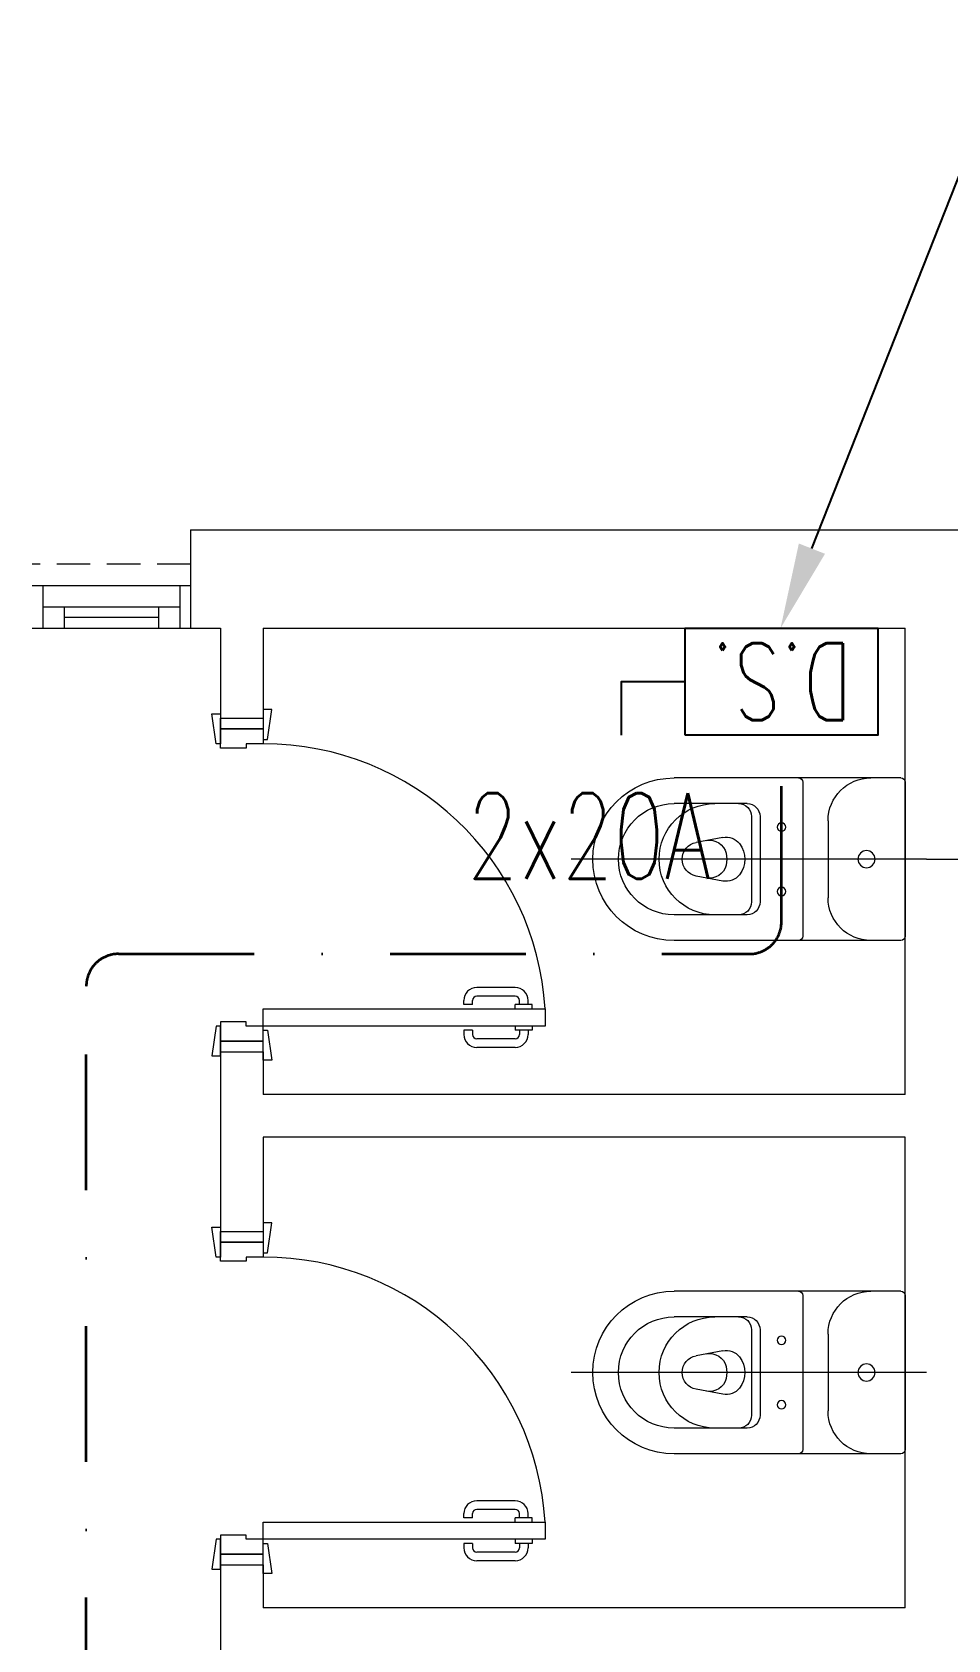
# Model space of a CAD drawing. Header units: inches. Extents: x -12418 to 242017, y -29325 to 19878.
# Drawn here: x 13478 to 15618, y 6208 to 9966 of the extents above; entities that cross this region are included whole.
import ezdxf
from ezdxf import colors
from ezdxf.entities.mleader import LeaderData, LeaderLine
from ezdxf.enums import TextEntityAlignment as Align
from ezdxf.math import Vec2, Vec3

# ---------------------------------------------------------------- set-up
doc = ezdxf.new("R2010")
doc.units = ezdxf.units.IN
doc.header["$LTSCALE"] = 25
doc.header["$MEASUREMENT"] = 0
doc.linetypes.add('00-Ground Floor$0$HIDDEN2', pattern=[0.1875, 0.125, -0.0625])
doc.linetypes.add('DASHDOT', pattern=[25.4, 12.7, -6.35, 0, -6.35])
doc.layers.get('0').update_dxf_attribs({"color": 8})
for name, color, linetype, lineweight in [('00-Ground Floor$0$Aluminum', 251, 'Continuous', 5), ('00-Ground Floor$0$Proj', 251, 'Continuous', 5), ('00-Ground Floor$0$SANIT', 250, 'Continuous', 5), ('00-Ground Floor$0$Walls', 251, 'Continuous', 5), ('00-Ground Floor$0$Wooden Joinery', 251, 'Continuous', 5), ('E-LITE-CLNG-CNDT', 6, 'DASHDOT', 35), ('E-POWR-CIRC-NUMB', 6, 'Continuous', 25), ('E-POWR-CLNG-CNDT', 6, 'DASHDOT', 35), ('E-POWR-CTRL-NUMB', 6, 'Continuous', 25), ('E-POWR-TEXT', 6, 'Continuous', 25)]:
    doc.layers.add(name, color=color, linetype=linetype, lineweight=lineweight)
doc.layers.add('E-POWR-IDEN', color=101, linetype='Continuous')
doc.layers.add('e-powr-swch @ 100', color=191, linetype='Continuous')
doc.styles.add('DC_Elc_Romans', font='elc_romans.shx', dxfattribs={"width": 0.7})
doc.styles.add('DC_Simplex', font='SIMPLEX.shx', dxfattribs={"width": 0.7})

# ---------------------------------------------------------------- blocks, each defined once
blk = doc.blocks.new('00-Ground Floor$0$A$C72370EFE')
at = {"layer": '00-Ground Floor$0$Wooden Joinery'}
for p, q in [((-0.01, -0.03), (-0.01, -0.07)), ((0, -0.03), (-0.01, -0.03)), ((0.04, -0.03), (0.05, -0.03)), ((0.05, -0.03), (0.05, -0.07)), ((-0.05, -0.07), (-0.05, -0.16)), ((-0.03, -0.07), (-0.03, -0.16)), ((-0.01, -0.04), (-0.02, -0.04)), ((-0.01, -0.06), (-0.02, -0.06)), ((0, -0.07), (-0.01, -0.07)), ((0.04, -0.07), (0.05, -0.07)), ((0.05, -0.04), (0.06, -0.04)), ((0.05, -0.06), (0.06, -0.06)), ((0.07, -0.07), (0.07, -0.16)), ((0.09, -0.07), (0.09, -0.16)), ((-0.01, -0.17), (-0.02, -0.17)), ((-0.01, -0.17), (-0.01, -0.19)), ((0.05, -0.17), (0.06, -0.17)), ((0.05, -0.17), (0.05, -0.19)), ((-0.01, -0.19), (-0.02, -0.19)), ((0.05, -0.19), (0.06, -0.19))]:
    blk.add_line(p, q, dxfattribs=at)
for centre, radius, start, end in [((-0.02, -0.07), 0.03, 90, 180), ((-0.02, -0.07), 0.01, 90, 180), ((0.06, -0.07), 0.03, 0, 90), ((0.06, -0.07), 0.01, 0, 90), ((-0.02, -0.16), 0.03, 180, 270), ((-0.02, -0.16), 0.01, 180, 270), ((0.06, -0.16), 0.01, 270, 0), ((0.06, -0.16), 0.03, 270, 0)]:
    blk.add_arc(centre, radius, start, end, dxfattribs=at)
blk = doc.blocks.new('00-Ground Floor$0$A$C268A7CF0')
at = {"layer": '00-Ground Floor$0$Wooden Joinery'}
for points in [[(80, 758.8), (80, 768.8), (10, 778.8), (10, 758.8)], [(740, 758.8), (740, 768.8), (810, 778.8), (810, 758.8)], [(70, 658.8), (70, 648.8), (0, 638.8), (0, 658.8)], [(120, 658.8), (120, 0), (80, 0), (80, 658.8)], [(750, 658.8), (750, 648.8), (820, 638.8), (820, 658.8)]]:
    blk.add_lwpolyline(points, close=True, dxfattribs=at)
for points in [[(45, 658.8), (45, 758.8), (20, 758.8), (20, 658.8), (45, 658.8)], [(45, 658.8), (80, 658.8), (80, 698.8), (90, 698.8), (90, 758.8), (45, 758.8), (45, 658.8)], [(775, 658.8), (740, 658.8), (740, 698.8), (730, 698.8), (730, 758.8), (775, 758.8), (775, 658.8)], [(775, 658.8), (775, 758.8), (800, 758.8), (800, 658.8), (775, 658.8)]]:
    blk.add_lwpolyline(points, dxfattribs=at)
blk.add_arc((80, 658.8), 660, 273.4748, 0, dxfattribs=at)
at = {"layer": '00-Ground Floor$0$Wooden Joinery', "xscale": 999.9999999998854, "yscale": 999.9999999998854, "zscale": 999.9999999998854, "rotation": 180}
blk.add_blockref('00-Ground Floor$0$A$C72370EFE', (120, 0), dxfattribs=at)
blk = doc.blocks.new('00-Ground Floor$0$WC manta')
at = {"layer": '00-Ground Floor$0$SANIT'}
for p, q in [((-0.12, 0.19), (0.41, 0.19)), ((-0.13, 0.18), (-0.13, -0.18)), ((0.109, 0.18), (0.109, -0.18)), ((0.239, 0.13), (0.41, 0.13)), ((0.05, 0.09), (0.05, -0.09)), ((0.209, 0.1), (0.209, -0.1)), ((0.229, 0.1), (0.229, -0.1)), ((0.2955, 0.051), (0.3581, 0.0393)), ((-0.18, 0), (0.65, 0)), ((0.2955, -0.051), (0.3581, -0.0393)), ((0.239, -0.13), (0.41, -0.13)), ((-0.12, -0.19), (0.41, -0.19))]:
    blk.add_line(p, q, dxfattribs=at)
for centre, radius in [((0.159, 0.0752), 0.01), ((-0.04, 0), 0.02), ((0.159, -0.0753), 0.01)]:
    blk.add_circle(centre, radius, dxfattribs=at)
for centre, radius, start, end in [((-0.12, 0.18), 0.01, 90, 180), ((-0.05, 0.09), 0.1, 0, 90), ((0.119, 0.18), 0.01, 90, 180), ((0.41, 0), 0.19, 270, 90), ((0.239, 0.1), 0.03, 90, 180), ((0.259, 0.1), 0.03, 90, 180), ((0.3147, 0), 0.13, 270, 90), ((0.41, 0), 0.13, 270, 90), ((0.2882, 0.0117), 0.04, 79.4289, 141.525), ((0.3271, 0.0044), 0.04, 79.4289, 166.4176), ((0.3507, 0), 0.04, 280.5711, 79.4289), ((0.3029, 0), 0.0588, 141.525, 218.475), ((0.3454, 0), 0.0588, 166.4176, 193.5824), ((0.2882, -0.0117), 0.04, 218.475, 280.5711), ((0.3271, -0.0044), 0.04, 193.5824, 280.5711), ((-0.05, -0.09), 0.1, 270, 0), ((0.239, -0.1), 0.03, 180, 270), ((0.259, -0.1), 0.03, 180, 270), ((-0.12, -0.18), 0.01, 180, 270), ((0.119, -0.18), 0.01, 180, 270)]:
    blk.add_arc(centre, radius, start, end, dxfattribs=at)
blk = doc.blocks.new('00-Ground Floor')
at = {"layer": '00-Ground Floor$0$Aluminum'}
for p, q in [((13477.7, 8672.6), (13847.9, 8672.6, 0)), ((13502.7, 8672.6), (13502.7, 8572.6)), ((13822.9, 8672.6, 0), (13822.9, 8572.6, 0)), ((13502.7, 8622.6), (13822.9, 8622.6, 0)), ((13552.7, 8622.6), (13552.7, 8572.6)), ((13772.9, 8622.6, 0), (13772.9, 8572.6, 0)), ((13477.7, 8572.6), (13847.9, 8572.6, 0)), ((13772.9, 8597.6, 0), (13552.7, 8597.6))]:
    blk.add_line(p, q, dxfattribs=at)
at = {"layer": '00-Ground Floor$0$Proj', "linetype": '00-Ground Floor$0$HIDDEN2', "ltscale": 25}
blk.add_line((13847.9, 8722.6, 0), (13477.7, 8722.6), dxfattribs=at)
at = {"layer": '00-Ground Floor$0$SANIT'}
blk.add_line((15567.9, 8032.6, 0), (16397.9, 8032.6, 0), dxfattribs=at)
at = {"layer": '00-Ground Floor$0$Walls'}
for p, q in [((13847.9, 8802.6, 0), (15771.5, 8802.6, 0)), ((13847.9, 8802.6, 0), (13847.9, 8572.6, 0)), ((13847.9, 8572.6, 0), (13917.9, 8572.6, 0)), ((13917.9, 8572.6, 0), (13917.9, 8362.6, 0)), ((14017.9, 8572.6, 0), (15517.9, 8572.6, 0)), ((14017.9, 8572.6, 0), (14017.9, 8362.6, 0)), ((15517.9, 7482.6, 0), (15517.9, 8572.6, 0)), ((13917.9, 8362.6, 0), (14017.9, 8362.6, 0)), ((13917.9, 7582.6, 0), (14017.9, 7582.6, 0)), ((13917.9, 7582.6, 0), (13917.9, 7162.6, 0)), ((14017.9, 7582.6, 0), (14017.9, 7482.6, 0)), ((15517.9, 7482.6, 0), (14017.9, 7482.6, 0)), ((15517.9, 7382.6, 0), (14017.9, 7382.6, 0)), ((14017.9, 7382.6, 0), (14017.9, 7162.6, 0)), ((15517.9, 6282.6, 0), (15517.9, 7382.6, 0)), ((13917.9, 7162.6, 0), (14017.9, 7162.6, 0)), ((13917.9, 6382.6, 0), (13917.9, 5962.6, 0)), ((13917.9, 6382.6, 0), (14017.9, 6382.6, 0)), ((14017.9, 6382.6, 0), (14017.9, 6282.6, 0)), ((15517.9, 6282.6, 0), (14017.9, 6282.6, 0))]:
    blk.add_line(p, q, dxfattribs=at)
at = {"layer": '00-Ground Floor$0$SANIT', "xscale": -999.9999999999995, "yscale": 999.9999999999995, "zscale": 999.9999999999995}
for p in [(15387.9, 8032.6, 0), (15387.9, 6832.6, 0)]:
    blk.add_blockref('00-Ground Floor$0$WC manta', p, dxfattribs=at)
at = {"layer": '00-Ground Floor$0$Wooden Joinery', "rotation": 90.00000000000001}
for p in [(14676.7, 7562.6, 0), (14676.7, 6362.6, 0)]:
    blk.add_blockref('00-Ground Floor$0$A$C268A7CF0', p, dxfattribs=at)
blk = doc.blocks.new('*U28')
blk.add_lwpolyline([(-2.25, -2.5), (-2.25, 0), (2.25, 0), (2.25, -2.5)], close=True)
blk.add_lwpolyline([(-2.25, -1.25), (-3.75, -1.25), (-3.75, -2.5)])
at = {"layer": 'E-POWR-CIRC-NUMB', "style": 'DC_Simplex', "width": 0.7, "flags": 8}
blk.add_attdef('CIRCUIT', (4.233, 3.688), '', height=2, rotation=360, dxfattribs=at)
at = {"layer": 'E-POWR-CTRL-NUMB', "style": 'DC_Simplex', "width": 0.7, "flags": 8}
blk.add_attdef('AMPER', text='', height=2, rotation=360, dxfattribs=at).set_placement((4.233, 1.25), align=Align.MIDDLE_LEFT)
at = {"layer": 'E-POWR-IDEN', "style": 'DC_Simplex', "width": 0.7, "flags": 8}
blk.add_attdef('TYPE', text='', height=1.8, rotation=180, dxfattribs=at).set_placement((0, -1.25), align=Align.MIDDLE_CENTER)

msp = doc.modelspace()

# ---------------------------------------------------------------- linework, layer by layer
at = {"layer": 'E-POWR-CLNG-CNDT'}
msp.add_lwpolyline([(13604.2, -997.4), (13604.2, 7736.1, -0.414214), (13679.2, 7811.1), (15154.1, 7811.1, 0.414214), (15229.1, 7886.1), (15229.1, 8322.6)], format="xyb", dxfattribs=at)

# ---------------------------------------------------------------- block references
at = {"layer": 'E-LITE-CLNG-CNDT'}
msp.add_blockref('00-Ground Floor', (0, 0), dxfattribs=at)
at = {"layer": 'e-powr-swch @ 100'}
ref = msp.add_blockref('*U28', (15229.1, 8572.6, 0), dxfattribs=dict(at, xscale=100, yscale=100, zscale=100))
ref.add_attrib('TYPE', 'D.S.', dxfattribs={"layer": 'E-POWR-IDEN', "height": 180, "rotation": 180, "style": 'DC_Simplex', "width": 0.7, "flags": 8}).set_placement((15229.1, 8447.6, 0), align=Align.MIDDLE_CENTER)
ref.add_attrib('AMPER', '2x20A', dxfattribs={"layer": 'E-POWR-CTRL-NUMB', "height": 200, "rotation": 360, "style": 'DC_Simplex', "width": 0.7, "flags": 8}).set_placement((14494, 8087.1, 0), align=Align.MIDDLE_LEFT)

# ---------------------------------------------------------------- leaders
at = {"layer": 'E-POWR-TEXT'}
ml = msp.add_multileader_mtext('Standard', dxfattribs=at)
ml.set_content('FOR EXHAUST FAN EF-2', color=256, style='DC_Elc_Romans')
ml.set_leader_properties(color=45)
ml.build(insert=Vec2(0, 0))
ml.multileader.update_dxf_attribs({"dogleg_length": 2, "arrow_head_size": 200, "scale": 100})
ctx = ml.context
ctx.base_point, ctx.scale, ctx.char_height, ctx.arrow_head_size, ctx.landing_gap_size, ctx.plane_origin = Vec3(15820.6, 9863.2, 0), 100, 200, 200, 200, Vec3(13044, 7495.4, 0)
notes = []
notes.append((ctx, [(0, (1, 1, 0), (15735.9, 9863.2, 0), (1, 0), 84.7, [(0, [(15226.9, 8572.6, 0)], 0, [])])]))
ctx.mtext.insert, ctx.mtext.flow_direction = Vec3(16020.6, 9963.2, 0), 5
for ctx, leaders in notes:
    for number, flags, end, landing, length, lines in leaders:
        leader = LeaderData()
        leader.index, (leader.has_last_leader_line, leader.has_dogleg_vector, leader.attachment_direction) = number, flags
        leader.last_leader_point, leader.dogleg_vector, leader.dogleg_length = Vec3(end), Vec3(landing), length
        for number, points, colour, breaks in lines:
            line = LeaderLine()
            line.index, line.vertices, line.color, line.breaks = number, Vec3.list(points), colors.encode_raw_color(colour), breaks
            leader.lines.append(line)
        ctx.leaders.append(leader)

doc.saveas('drawing.dxf')
